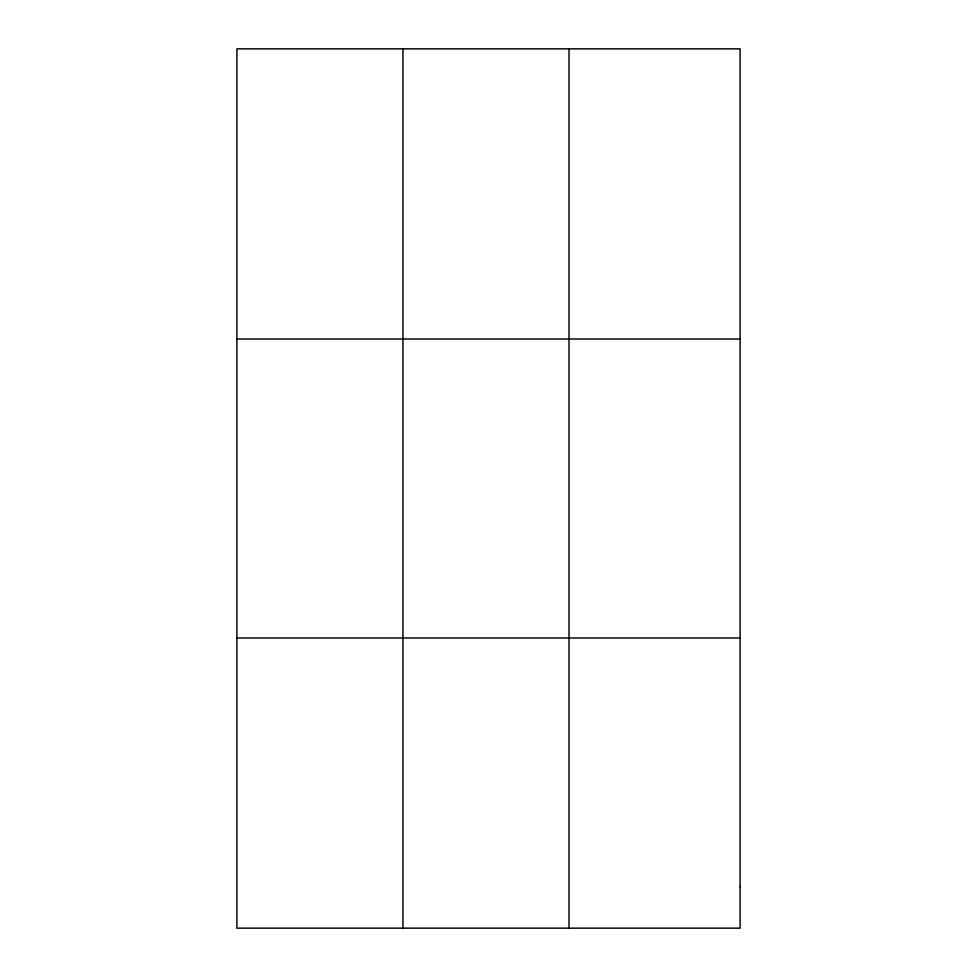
<?xml version="1.0" encoding="UTF-8"?>
<svg xmlns="http://www.w3.org/2000/svg" width="977" height="977" viewBox="0 0 977 977"><rect width="100%" height="100%" fill="white"/><g stroke="black" fill="none" stroke-linecap="round" stroke-linejoin="round"><path stroke-width="1.47" d="M402.951 928.15L402.951 48.85M569.017 928.15L569.017 48.85M236.898 339.019L740.102 339.019M236.898 637.981L740.102 637.981M740.102 886.701L740.102 928.15L236.898 928.15L236.898 48.85L740.102 48.85L740.102 886.701"/></g></svg>
